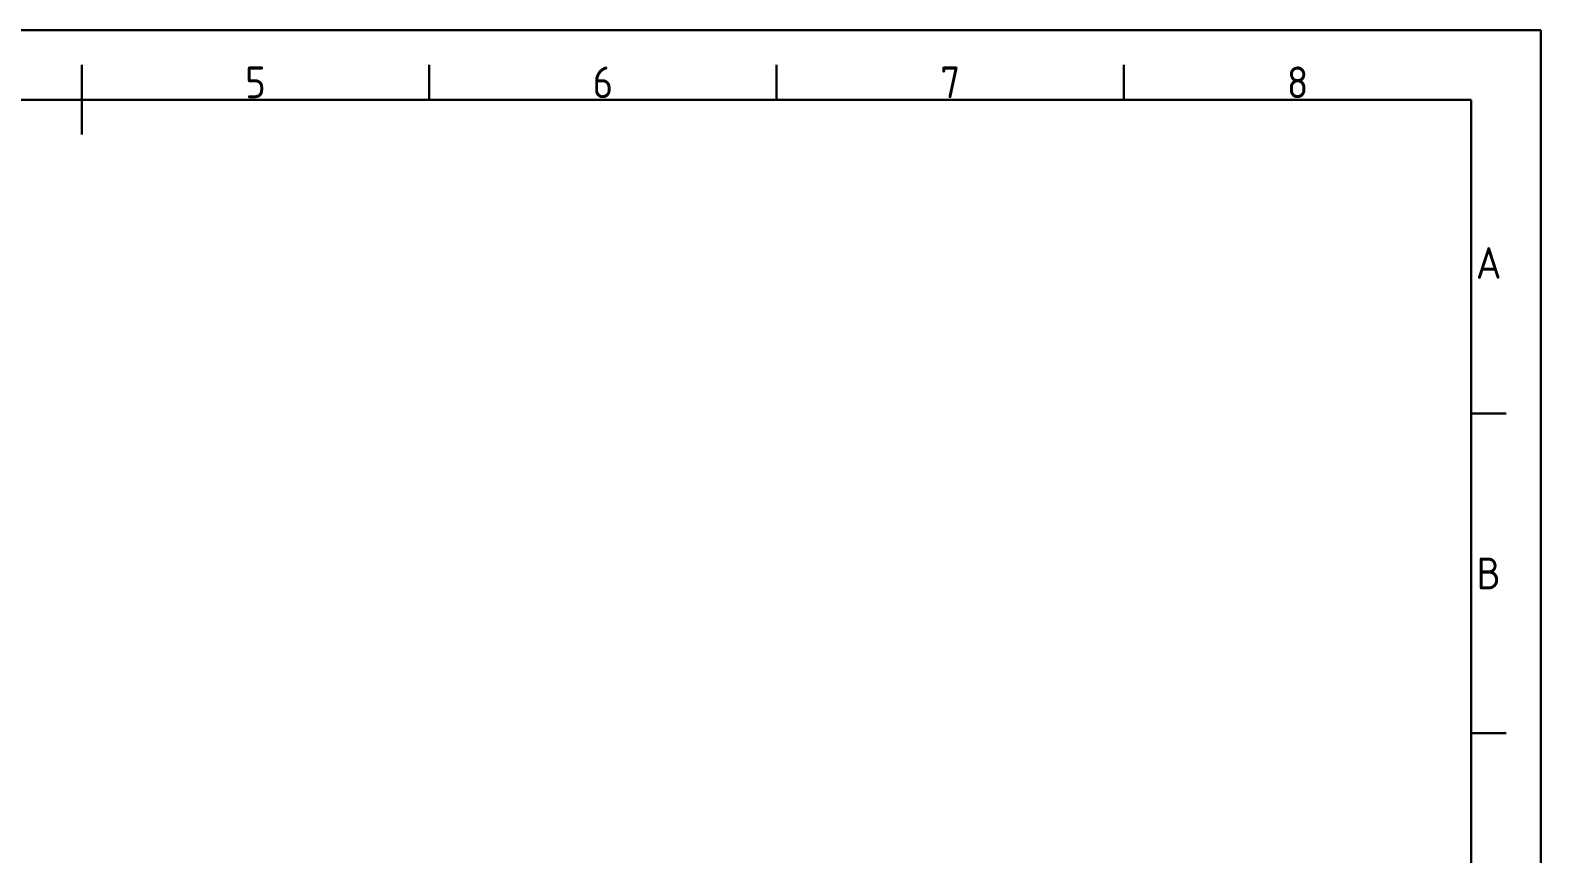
# Model space of a CAD drawing. Header units: millimetres. Extents: x 1767 to 2790, y 1192 to 1909.
# Drawn here: x 2260 to 2790, y 1620 to 1909 of the extents above; entities that cross this region are included whole.
import ezdxf
from ezdxf.enums import TextEntityAlignment as Align

# ---------------------------------------------------------------- set-up
doc = ezdxf.new("R2010")
doc.units = ezdxf.units.MM
doc.header["$LTSCALE"] = 32.67
doc.layers.add('图框层', color=7, linetype='CONTINUOUS', lineweight=35)
doc.styles.add('ISO Proportional', font='isocp.shx')

msp = doc.modelspace()

# ---------------------------------------------------------------- linework, layer by layer
at = {"layer": '图框层', "lineweight": 30}
for p, q in [((2765.445, 1909.004), (1767.149, 1909.004)), ((2789.794, 1909.004), (2765.445, 1909.004)), ((2789.794, 1216.604), (2789.794, 1909.004)), ((2278.471, 1872.481), (2278.471, 1896.829)), ((2400.215, 1884.655), (2400.215, 1896.829)), ((2521.958, 1884.655), (2521.958, 1896.829)), ((2643.702, 1884.655), (2643.702, 1896.829)), ((2765.445, 1884.655), (1791.498, 1884.655)), ((2765.445, 1884.655), (1791.498, 1884.655)), ((2765.445, 1216.604), (2765.445, 1884.655)), ((2777.62, 1774.638), (2765.445, 1774.638)), ((2777.62, 1662.634), (2765.445, 1662.634))]:
    msp.add_line(p, q, dxfattribs=at)

# ---------------------------------------------------------------- texts
at = {"layer": '图框层', "lineweight": 30, "style": 'ISO Proportional'}
for s, p in [('5', (2339.343, 1890.742)), ('6', (2461.087, 1890.742)), ('7', (2582.83, 1890.742)), ('8', (2704.574, 1890.742)), ('A', (2771.533, 1827.436)), ('B', (2771.533, 1718.636))]:
    msp.add_text(s, height=11.103, dxfattribs=at).set_placement(p, align=Align.MIDDLE)

doc.saveas('drawing.dxf')
